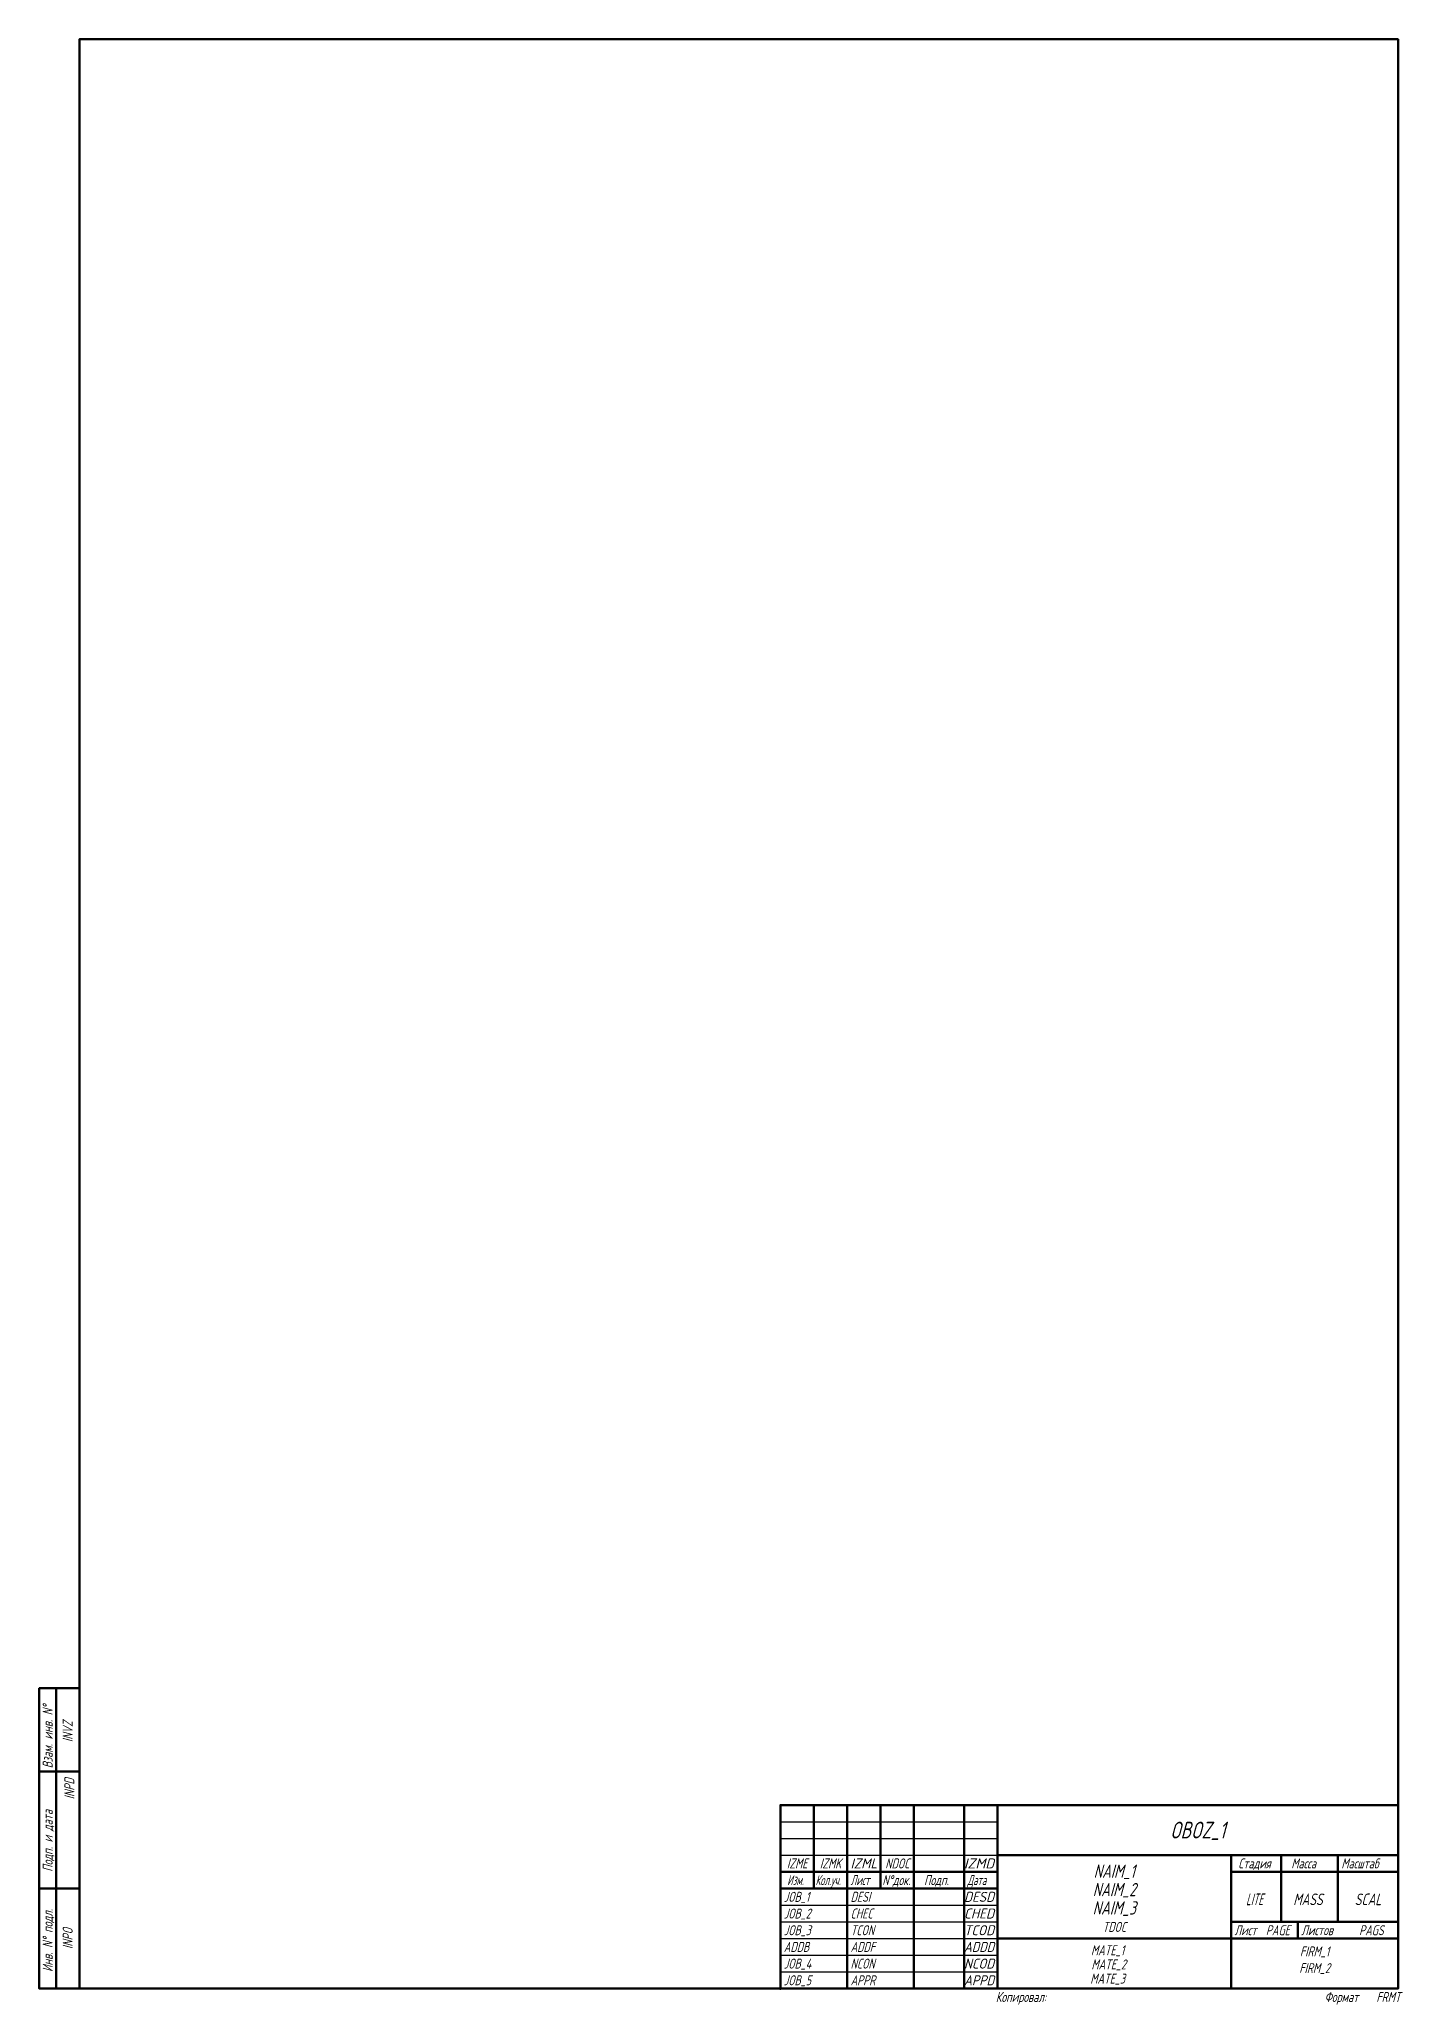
# Model space of a CAD drawing. Header units: millimetres. Extents: x -222 to 186, y -5 to 584.
import ezdxf
from ezdxf.enums import TextEntityAlignment as Align

# ---------------------------------------------------------------- set-up
doc = ezdxf.new("R2010")
doc.units = ezdxf.units.MM
for name, color, linetype, lineweight in [('AM_5', 3, 'Continuous', 25), ('AM_6', 2, 'Continuous', 35), ('AM_BOR', 7, 'Continuous', 50)]:
    doc.layers.add(name, color=color, linetype=linetype, lineweight=lineweight)
doc.styles.get("Standard").update_dxf_attribs({"font": 'simplex.shx', "width": 0.7, "oblique": 15, "height": 3})

msp = doc.modelspace()

# ---------------------------------------------------------------- linework, layer by layer
at = {"layer": 'AM_5', "lineweight": 25}
for p, q in [((0, 50), (65, 50)), ((0, 45), (65, 45)), ((0, 40), (65, 40)), ((0, 25), (65, 25)), ((0, 20), (65, 20)), ((0, 15), (65, 15)), ((0, 10), (65, 10)), ((0, 5), (65, 5))]:
    msp.add_line(p, q, dxfattribs=at)
at = {"layer": 'AM_BOR', "color": 5, "lineweight": 50}
for p, q in [((-210, 90), (-222, 90)), ((-217, 90), (-217, 0)), ((-210, 65), (-222, 65)), ((30, 55), (30, 30)), ((-210, 30), (-222, 30))]:
    msp.add_line(p, q, dxfattribs=at)
at = {"layer": 'AM_BOR', "color": 5}
msp.add_lwpolyline([(-210, 0), (185, 0), (185, 584), (-210, 584)], close=True, dxfattribs=at)
at = {"layer": 'AM_BOR', "color": 5, "lineweight": 50}
for points in [[(-210, 0), (-222, 0), (-222, 90), (-210, 90)], [(0, 30), (10, 30), (10, 55), (0, 55)], [(0, 0), (185, 0), (185, 55), (0, 55)], [(20, 0), (40, 0), (40, 55), (20, 55)], [(55, 0), (65, 0), (65, 55), (55, 55)], [(65, 55), (185, 55), (185, 40), (65, 40)], [(135, 35), (150, 35), (150, 40), (135, 40)], [(150, 35), (167, 35), (167, 40), (150, 40)], [(167, 35), (185, 35), (185, 40), (167, 40)], [(0, 30), (65, 30), (65, 35), (0, 35)], [(135, 35), (150, 35), (150, 20), (135, 20)], [(150, 20), (167, 20), (167, 35), (150, 35)], [(135, 15), (155, 15), (155, 20), (135, 20)], [(155, 20), (185, 20), (185, 15), (155, 15)], [(65, 0), (135, 0), (135, 15), (65, 15)]]:
    msp.add_lwpolyline(points, close=True, dxfattribs=at)
msp.add_point((0, 0), dxfattribs=at)

# ---------------------------------------------------------------- texts
at = {"layer": 'AM_6', "oblique": 15, "width": 0.7}
for s, p in [('Взам. инв. N°', (-218, 66)), ('Подп. и дата', (-218, 35)), ('Инв. N° подл.', (-218, 5))]:
    msp.add_text(s, height=3, rotation=90, dxfattribs=at).set_placement(p)
at = {"layer": 'AM_6', "lineweight": 35, "oblique": 15, "width": 0.7}
msp.add_text('Стадия', height=3, dxfattribs=at).set_placement((142, 36), align=Align.CENTER)
at = {"layer": 'AM_6', "lineweight": 35, "oblique": 15}
for s, width, p in [('Масса', 0.7, (153, 36)), ('Масштаб', 0.7, (168, 36)), ('Изм.', 0.6, (2, 31)), ('Лист', 0.6, (21, 31)), ('N°док.', 0.7, (30.5, 31)), ('Подп.', 0.7, (43, 31)), ('Лист', 0.7, (136, 16)), ('Копировал:', 0.7, (64.5, -4)), ('Формат', 0.7, (163, -4))]:
    msp.add_text(s, height=3, dxfattribs=dict(at, width=width)).set_placement(p)
at = {"layer": 'AM_6', "oblique": 15}
for s, width, p in [('Кол.уч.', 0.6, (10.5, 31)), ('Дата', 0.6, (56, 31)), ('Листов', 0.7, (156, 16))]:
    msp.add_text(s, height=3, dxfattribs=dict(at, width=width)).set_placement(p)
at = {"layer": 'AM_6', "oblique": 15, "width": 0.7}
for tag, p in [('INVZ', (-212, 77)), ('INPO', (-212, 15))]:
    msp.add_attdef(tag, text='', height=3, rotation=90, dxfattribs=at).set_placement(p, align=Align.CENTER)
msp.add_attdef('INPD', text='', height=3, rotation=90, dxfattribs=at).set_placement((-211.5, 63), align=Align.RIGHT)
at = {"layer": 'AM_6', "lineweight": 35, "oblique": 15}
for tag, height, width, p in [('OBOZ_1', 5, 0.7, (125, 45)), ('IZME', 3, 0.7, (5, 36)), ('NDOC', 3, 0.7, (35, 36)), ('LITE', 3.5, 0.55, (142, 25)), ('MASS', 3.5, 0.7, (158, 25)), ('SCAL', 3.5, 0.7, (176, 25))]:
    msp.add_attdef(tag, text='', height=height, dxfattribs=dict(at, width=width)).set_placement(p, align=Align.CENTER)
at = {"layer": 'AM_6', "oblique": 15, "width": 0.7}
for tag, p in [('IZMK', (15, 36)), ('PAGE', (149, 16)), ('PAGS', (177, 16))]:
    msp.add_attdef(tag, text='', height=3, dxfattribs=at).set_placement(p, align=Align.CENTER)
at = {"layer": 'AM_6', "lineweight": 35, "oblique": 15}
for tag, width, p, p2 in [('IZML', 0.875, (21, 36), (29, 36)), ('IZMD', 0.954545, (55, 36), (64, 36)), ('DESD', 0.851351, (55, 26), (64, 26)), ('CHED', 0.828947, (55, 21), (64, 21)), ('TCOD', 0.84, (55, 16), (64, 16)), ('ADDD', 0.807692, (55, 11), (64, 11)), ('NCOD', 0.797468, (55, 6), (64, 6)), ('APPD', 0.807692, (55, 1), (64, 1))]:
    msp.add_attdef(tag, text='', height=3, dxfattribs=dict(at, width=width)).set_placement(p, p2, align=Align.FIT)
at = {"layer": 'AM_6', "lineweight": 35, "oblique": 15, "width": 0.7}
for tag, height, p in [('NAIM_1', 4, (100, 35)), ('NAIM_2', 4, (100, 29.5)), ('NAIM_3', 4, (100, 24)), ('TDOC', 3, (100, 18.5)), ('FIRM_1', 3, (160, 11)), ('FIRM_2', 3, (160, 6))]:
    msp.add_attdef(tag, text='', height=height, dxfattribs=at).set_placement(p, align=Align.MIDDLE)
for tag, p, s in [('JOB_1', (1, 26), 'Сам!'), ('JOB_2', (1, 21), 'Сам!'), ('DESI', (21, 26), ''), ('CHEC', (21, 21), ''), ('JOB_3', (1, 16), 'Сам!'), ('TCON', (21, 16), ''), ('ADDB', (1, 11), ''), ('ADDF', (21, 11), '')]:
    msp.add_attdef(tag, p, s, height=3, dxfattribs=at)
for tag, p in [('MATE_1', (98, 11.5)), ('MATE_2', (98.32, 7.25)), ('MATE_3', (98, 3))]:
    msp.add_attdef(tag, text='', height=3, dxfattribs=at).set_placement(p, align=Align.MIDDLE_CENTER)
at = {"layer": 'AM_6', "oblique": 15, "width": 0.7}
for tag, p, s in [('JOB_4', (1, 6), 'Сам!'), ('NCON', (21, 6), ''), ('FRMT', (178.5, -4), 'А2')]:
    msp.add_attdef(tag, p, s, height=3, dxfattribs=at)
at = {"layer": 'AM_6', "lineweight": 35, "oblique": 15, "width": 0.7, "flags": 8}
for tag, p, s in [('JOB_5', (1, 1), 'Сам!'), ('APPR', (21, 1), '')]:
    msp.add_attdef(tag, p, s, height=3, dxfattribs=at)

doc.saveas('drawing.dxf')
